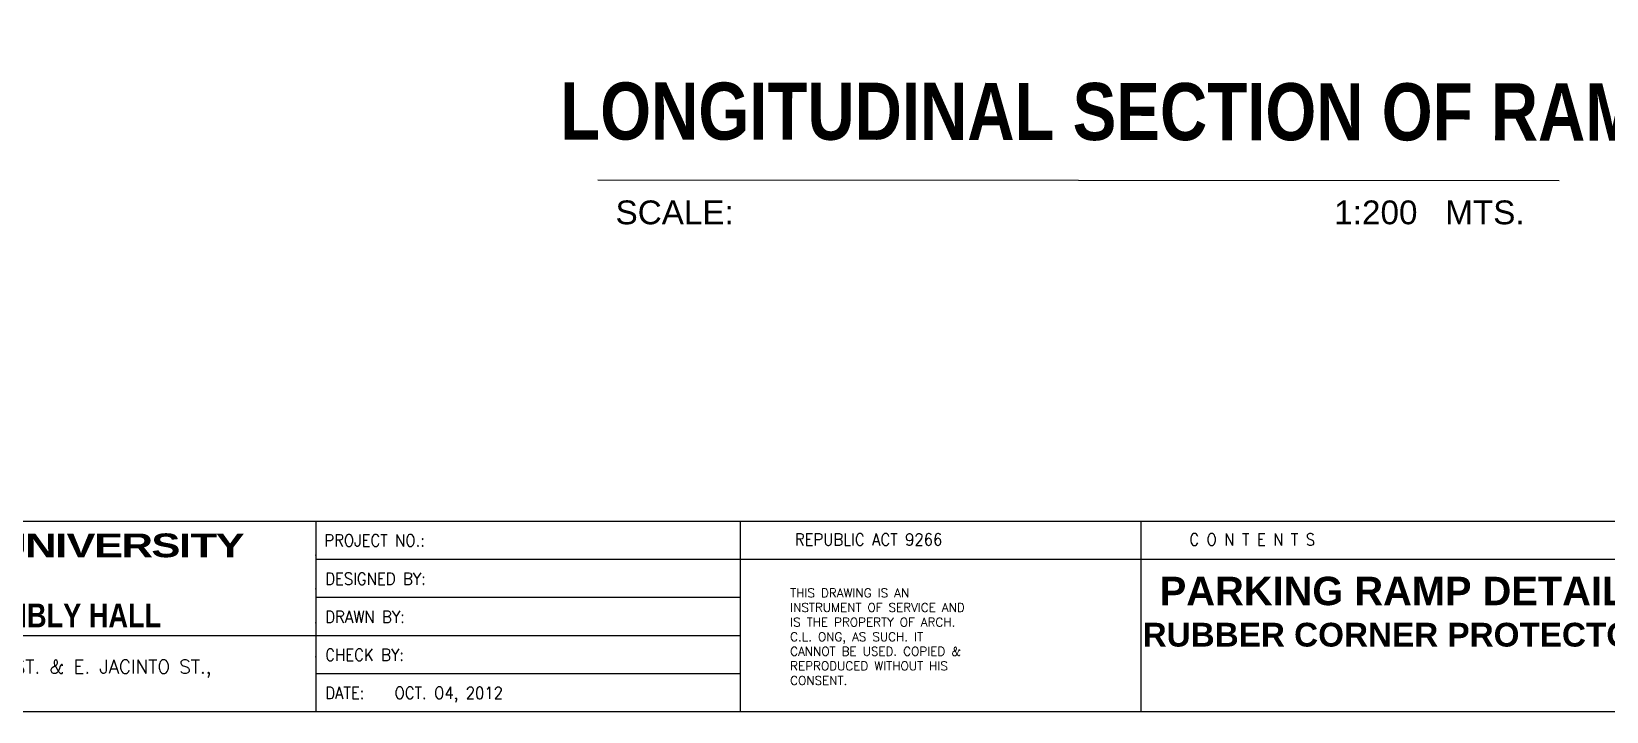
# Model space of a CAD drawing. Header units: millimetres. Extents: x 2148 to 2681, y 758 to 986.
# Drawn here: x 2225.29 to 2258.37, y 836.04 to 850.33 of the extents above; entities that cross this region are included whole.
import ezdxf
from ezdxf.enums import TextEntityAlignment as Align

# ---------------------------------------------------------------- set-up
doc = ezdxf.new("R2010")
doc.units = ezdxf.units.MM
for name, color, linetype in [('4CO', 4, 'Continuous'), ('DIM', 20, 'Continuous'), ('p-boarder', 2, 'Continuous'), ('TITLE', 3, 'Continuous'), ('wall', 4, 'Continuous')]:
    doc.layers.add(name, color=color, linetype=linetype)
doc.styles.add('ARIAL', font='arial.ttf')
doc.styles.add('ROMANT', font='romant__.ttf')
doc.styles.add('SMOOTHER', font='simplex_.ttf')

# ---------------------------------------------------------------- blocks, each defined once
blk = doc.blocks.new('A$C1DB67A09')
for p in [(74.014, -78.08, 0), (74.014, -78.88, 0), (74.014, -79.68, 0), (74.014, -80.48, 0)]:
    blk.add_point(p)
at = {"layer": 'p-boarder', "ltscale": 0.5}
for p, q in [((65.105, -77.28, 0), (65.105, -81.28, 0)), ((74.014, -77.28, 0), (74.014, -81.28, 0)), ((74.014, -77.28, 0), (74.014, -81.28, 0)), ((82.433, -77.28, 0), (82.433, -81.28, 0)), ((65.105, -78.08, 0), (106.692, -78.08, 0)), ((65.105, -78.88, 0), (74.014, -78.88, 0)), ((26.637, -79.68, 0), (74.014, -79.68, 0)), ((65.105, -80.48, 0), (74.014, -80.48, 0))]:
    blk.add_line(p, q, dxfattribs=at)
at = {"layer": 'wall', "color": 16, "linetype": 'ByBlock', "ltscale": 1.5}
blk.add_line((9.492, -77.28, 0), (106.692, -77.28, 0), dxfattribs=at)
at = {"layer": 'wall', "color": 16, "linetype": 'ByBlock', "ltscale": 1.5, "elevation": 0}
blk.add_lwpolyline([(9.492, -81.28), (106.692, -81.28), (106.692, -9.48), (9.492, -9.48)], close=True, dxfattribs=at)
at = {"layer": 'wall', "linetype": 'ByBlock'}
for p in [(65.105, -77.992, 0), (65.105, -78.704, 0), (65.105, -79.416, 0), (65.105, -80.128, 0)]:
    blk.add_point(p, dxfattribs=at)
at = {"layer": '4CO', "attachment_point": 5, "style": 'ROMANT'}
for s, insert, char_height, width in [('{\\fTechnicBold|b0|i0|c2|p2;\\W1.6;\\T0.95;ATENEO DE DAVAO UNIVERSITY}', (56.636, -77.793, 0), 0.4983, 18.33246), ('{\\fTechnicBold|b0|i0|c2|p2;\\H0.91x;COMMUNITY CENTER & ASSEMBLY HALL}', (56.053, -79.265, 0), 0.54757, 16.04759)]:
    blk.add_mtext(s, dxfattribs=dict(at, insert=insert, char_height=char_height, width=width))
at = {"layer": 'TITLE', "style": 'SMOOTHER', "width": 0.9}
for s, height, p in [('PROJECT NO.:', 0.25344, (65.281, -77.813, 0)), ('DESIGNED BY:', 0.25344, (65.3, -78.617, 0)), ('DRAWN BY:', 0.2534, (65.3, -79.417, 0)), ('CHECK BY:', 0.2534, (65.3, -80.217, 0)), ('DATE:', 0.2534, (65.3, -81.017, 0)), ('OCT. O4, 2012', 0.25344, (66.755, -81.017, 0))]:
    blk.add_text(s, height=height, dxfattribs=at).set_placement(p)
for s, p in [('REPUBLIC ACT 9266', (76.712, -77.667, 0)), ('C O N T E N T S', (84.77, -77.667, 0))]:
    blk.add_text(s, height=0.25344, dxfattribs=at).set_placement(p, align=Align.MIDDLE)
at = {"layer": 'TITLE', "style": 'SMOOTHER'}
for s, insert, char_height, width, attachment_point in [('THIS DRAWING IS AN INSTRUMENT OF SERVICE AND IS THE PROPERTY OF ARCH. C.L. ONG, AS SUCH. IT CANNOT BE USED. COPIED & REPRODUCED WITHOUT HIS CONSENT.', (75.065, -78.697, 0), 0.184, 4.10204, 1), ('ALONG ROXAS AVE. COR. PADRE ZAMORA ST. & E. JACINTO ST.,  DAVAO CITY, DAVAO', (56.953, -80.615, 0), 0.2816, 14.50348, 5)]:
    blk.add_mtext(s, dxfattribs=dict(at, insert=insert, char_height=char_height, width=width, attachment_point=attachment_point))

msp = doc.modelspace()

# ---------------------------------------------------------------- linework, layer by layer
msp.add_line((2237.1858524, 847.205893, 0), (2257.3740223, 847.192984, 0))

# ---------------------------------------------------------------- block references
at = {"layer": 'DIM', "color": 8}
msp.add_blockref('A$C1DB67A09', (2166.158248, 917.3189005), dxfattribs=at)

# ---------------------------------------------------------------- texts
at = {"color": 0, "insert": (2237.5554374, 846.7754482, 0), "char_height": 0.5, "width": 19.742788118, "attachment_point": 1, "style": 'ARIAL'}
msp.add_mtext('{\\fArial|b0|i0|c204|p34;SCALE:        }          {\\fArial|b0|i0|c204|p34; }                                            {\\fArial|b0|i0|c204|p34;  1:}2{\\fArial|b0|i0|c204|p34;00}   {\\fArial|b0|i0|c204|p34;MTS.}', dxfattribs=at)
at = {"layer": '4CO', "insert": (2248.1895389, 848.6354201, 0), "char_height": 1.5, "width": 32.161121986, "attachment_point": 5, "rotation": 359.93919431, "style": 'ROMANT'}
msp.add_mtext('\\pt15;{\\fTechnicBold|b1|i0|c2|p2;\\H0.8x;LONGITUDINAL SECTION OF RAMP}', dxfattribs=at)
at = {"layer": '4CO', "width": 23.501105506, "attachment_point": 5, "style": 'ROMANT'}
for s, insert, char_height in [('{\\fArial|b1|i0|c0|p34;PARKING RAMP DETAILS}', (2254.165095, 838.566786, 0), 0.598468095), ('\\pt6.684;{\\f@Arial Unicode MS|b1|i0|c0|p34;RUBBER CORNER PROTECTOR  DET.}', (2255.0096612, 837.6493304, 0), 0.5)]:
    msp.add_mtext(s, dxfattribs=dict(at, insert=insert, char_height=char_height))

doc.saveas('drawing.dxf')
